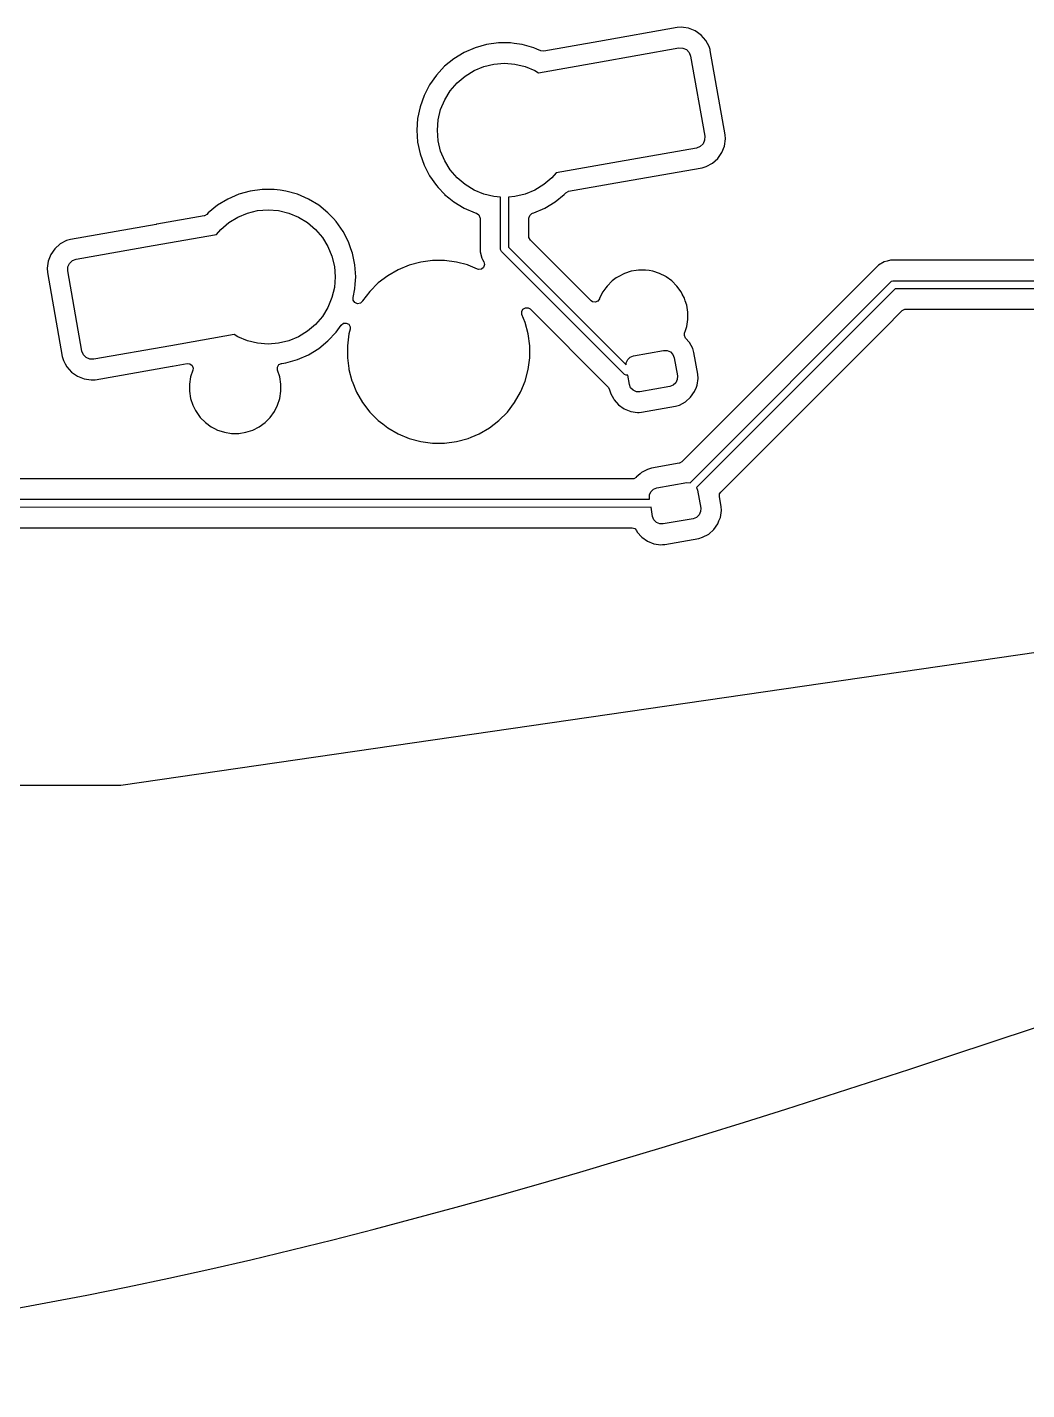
# Model space of a CAD drawing. Header units: millimetres. Extents: x 46 to 4458, y 59 to 1499.
# Drawn here: x 1852.74 to 1877.33, y 809.03 to 842.53 of the extents above; entities that cross this region are included whole.
import ezdxf

# ---------------------------------------------------------------- set-up
doc = ezdxf.new("R2010")
doc.units = ezdxf.units.MM
doc.layers.add('BLACK', color=7, linetype='Continuous')

msp = doc.modelspace()

# ---------------------------------------------------------------- linework, layer by layer
msp.add_spline([(1739.51188, 833.25441), (1780.27787, 825.93719), (1837.10984, 809.83915), (1902.0139, 825.65744), (1950.85196, 832.69492)], degree=3)
at = {"layer": 'BLACK', "linetype": 'Continuous'}
for p, q in [((1868.73056, 842.52384), (1866.79923, 842.18329)), ((1868.8336, 842.53134), (1868.73056, 842.52384)), ((1868.88485, 842.52384), (1868.8336, 842.53134)), ((1868.8336, 842.53134), (1868.8336, 842.53134)), ((1869.0072, 842.50592), (1868.88485, 842.52384)), ((1869.17024, 842.44114), (1869.0072, 842.50592)), ((1869.31395, 842.34052), (1869.17024, 842.44114)), ((1869.31395, 842.34051), (1869.31395, 842.34052)), ((1869.43058, 842.20945), (1869.31395, 842.34051)), ((1869.31395, 842.34051), (1869.31395, 842.34051)), ((1869.51385, 842.05503), (1869.43058, 842.20945)), ((1863.4881, 841.91067), (1863.23673, 841.75781)), ((1863.75793, 842.02787), (1863.4881, 841.91067)), ((1863.4881, 841.91067), (1863.4881, 841.91067)), ((1864.04122, 842.10724), (1863.75793, 842.02787)), ((1864.33268, 842.14731), (1864.04122, 842.10725)), ((1864.04122, 842.10725), (1864.04122, 842.10724)), ((1864.62688, 842.14731), (1864.33268, 842.14731)), ((1864.33268, 842.14731), (1864.33268, 842.14731)), ((1864.7207, 842.13441), (1864.62688, 842.14731)), ((1864.62688, 842.14731), (1864.62688, 842.14731)), ((1864.91833, 842.10725), (1864.7207, 842.13441)), ((1864.91834, 842.10725), (1864.91833, 842.10725)), ((1864.91834, 842.10724), (1864.91834, 842.10725)), ((1865.20162, 842.02787), (1864.91834, 842.10724)), ((1865.27549, 841.99579), (1865.20162, 842.02787)), ((1865.37426, 841.95288), (1865.27549, 841.99579)), ((1865.3757, 841.95227), (1865.37426, 841.95288)), ((1865.44514, 841.94453), (1865.3757, 841.95227)), ((1866.79923, 842.18329), (1865.44514, 841.94453)), ((1866.74936, 841.66628), (1868.76821, 842.02226)), ((1866.79923, 842.18329), (1866.79923, 842.18329)), ((1868.76821, 842.02226), (1868.86574, 842.02013)), ((1868.86574, 842.02013), (1868.95502, 841.98084)), ((1868.95502, 841.98084), (1869.02247, 841.91038)), ((1869.02247, 841.91038), (1869.05783, 841.81947)), ((1869.53497, 841.98057), (1869.51385, 842.05503)), ((1869.54204, 841.95562), (1869.53497, 841.98057)), ((1869.9067, 839.88751), (1869.54204, 841.95562)), ((1863.00852, 841.57214), (1862.80771, 841.35713)), ((1863.23673, 841.75781), (1863.00852, 841.57214)), ((1863.7307, 841.46697), (1863.9699, 841.56605)), ((1863.9699, 841.56605), (1864.22166, 841.62649)), ((1864.22166, 841.62649), (1864.47978, 841.64681)), ((1864.47978, 841.64681), (1864.7379, 841.62649)), ((1864.7379, 841.62649), (1864.98966, 841.56605)), ((1864.98966, 841.56605), (1865.22886, 841.46697)), ((1865.31604, 841.41354), (1866.74935, 841.66628)), ((1866.74935, 841.66628), (1866.74936, 841.66628)), ((1869.05783, 841.81947), (1869.40512, 839.84985)), ((1862.80771, 841.35713), (1862.63806, 841.11679)), ((1863.31305, 841.16353), (1863.50993, 841.33168)), ((1863.50993, 841.33168), (1863.7307, 841.46697)), ((1865.22886, 841.46697), (1865.31604, 841.41354)), ((1862.63806, 841.11678), (1862.50271, 840.85557)), ((1862.63806, 841.11679), (1862.63806, 841.11678)), ((1863.00962, 840.74589), (1863.1449, 840.96665)), ((1863.1449, 840.96665), (1863.31305, 841.16353)), ((1862.40418, 840.57835), (1862.34433, 840.29032)), ((1862.40419, 840.57837), (1862.40418, 840.57835)), ((1862.50271, 840.85557), (1862.40419, 840.57837)), ((1862.91054, 840.50668), (1863.00962, 840.74589)), ((1862.34433, 840.29032), (1862.32425, 839.99681)), ((1862.34433, 840.29032), (1862.34433, 840.29032)), ((1862.82978, 839.99681), (1862.85009, 840.25492)), ((1862.85009, 840.25492), (1862.91054, 840.50668)), ((1862.32425, 839.99681), (1862.34433, 839.70329)), ((1862.85009, 839.73869), (1862.82978, 839.99681)), ((1869.91421, 839.78446), (1869.9067, 839.88751)), ((1862.34433, 839.70329), (1862.34433, 839.70329)), ((1862.34433, 839.70329), (1862.40418, 839.41526)), ((1862.91054, 839.48693), (1862.85009, 839.73869)), ((1869.20233, 839.56024), (1867.28196, 839.22162)), ((1869.29325, 839.59559), (1869.20233, 839.56024)), ((1869.36371, 839.66304), (1869.29325, 839.59559)), ((1869.403, 839.75233), (1869.36371, 839.66304)), ((1869.40512, 839.84985), (1869.403, 839.75233)), ((1869.82401, 839.44783), (1869.88878, 839.61087)), ((1869.88878, 839.61087), (1869.91421, 839.78446)), ((1862.40418, 839.41526), (1862.40419, 839.41525)), ((1862.40419, 839.41525), (1862.50271, 839.13804)), ((1863.00962, 839.24772), (1862.91054, 839.48693)), ((1863.1449, 839.02696), (1863.00962, 839.24772)), ((1867.28196, 839.22162), (1865.75024, 838.95154)), ((1867.28196, 839.22162), (1867.28196, 839.22162)), ((1869.4379, 839.10421), (1869.59232, 839.18748)), ((1869.59232, 839.18748), (1869.72338, 839.30411)), ((1869.72338, 839.30411), (1869.82401, 839.44783)), ((1862.50271, 839.13804), (1862.63806, 838.87683)), ((1862.63806, 838.87683), (1862.63806, 838.87682)), ((1862.63806, 838.87682), (1862.80771, 838.63648)), ((1863.31305, 838.83008), (1863.1449, 839.02696)), ((1865.75024, 838.95154), (1865.64651, 838.83008)), ((1867.22114, 838.70268), (1869.33849, 839.07602)), ((1869.33849, 839.07602), (1869.4379, 839.10421)), ((1858.52022, 838.54323), (1858.22876, 838.50317)), ((1858.81441, 838.54323), (1858.52022, 838.54323)), ((1858.52022, 838.54323), (1858.52022, 838.54323)), ((1858.81442, 838.54323), (1858.81441, 838.54323)), ((1858.96014, 838.5232), (1858.81442, 838.54323)), ((1859.10587, 838.50317), (1858.96014, 838.5232)), ((1862.80771, 838.63648), (1862.85209, 838.58897)), ((1862.85209, 838.58897), (1863.00635, 838.42379)), ((1863.50993, 838.66193), (1863.31305, 838.83008)), ((1863.7307, 838.52664), (1863.50993, 838.66193)), ((1863.9699, 838.42756), (1863.7307, 838.52664)), ((1865.22886, 838.52664), (1864.98966, 838.42756)), ((1865.44963, 838.66193), (1865.22886, 838.52664)), ((1865.64651, 838.83008), (1865.44963, 838.66193)), ((1866.05585, 838.4972), (1867.22114, 838.70268)), ((1867.22114, 838.70268), (1867.22114, 838.70268)), ((1857.67564, 838.30659), (1857.42427, 838.15373)), ((1857.94547, 838.42379), (1857.67564, 838.30659)), ((1857.67564, 838.30659), (1857.67564, 838.30659)), ((1858.22876, 838.50317), (1857.94547, 838.42379)), ((1858.22876, 838.50317), (1858.22876, 838.50317)), ((1859.10588, 838.50317), (1859.10587, 838.50317)), ((1859.10587, 838.50317), (1859.10587, 838.50317)), ((1859.38916, 838.42379), (1859.10588, 838.50317)), ((1859.65899, 838.30659), (1859.38916, 838.42379)), ((1859.659, 838.30659), (1859.65899, 838.30659)), ((1859.91036, 838.15373), (1859.659, 838.30659)), ((1863.00635, 838.42379), (1863.00852, 838.42147)), ((1863.00852, 838.42147), (1863.10932, 838.33946)), ((1863.10932, 838.33946), (1863.23673, 838.23581)), ((1863.23673, 838.23581), (1863.23673, 838.23581)), ((1863.23673, 838.23581), (1863.23673, 838.2358)), ((1863.23673, 838.2358), (1863.4881, 838.08295)), ((1864.22166, 838.36712), (1863.9699, 838.42756)), ((1864.38086, 838.35459), (1864.22166, 838.36712)), ((1864.3817, 837.06667), (1864.38086, 838.35459)), ((1864.7379, 838.36712), (1864.57895, 838.35461)), ((1864.57895, 838.35461), (1864.57975, 837.12495)), ((1864.98966, 838.42756), (1864.7379, 838.36712)), ((1865.47265, 838.08367), (1865.72283, 838.23581)), ((1865.72283, 838.23581), (1865.95104, 838.42147)), ((1865.95104, 838.42147), (1865.98677, 838.45973)), ((1865.98677, 838.45973), (1866.04691, 838.49529)), ((1866.04691, 838.49529), (1866.05585, 838.4972)), ((1951.75979, 837.94995), (1855.04518, 823.88813)), ((1857.09124, 837.89233), (1855.92749, 837.68713)), ((1857.10018, 837.89425), (1857.09124, 837.89233)), ((1857.16033, 837.92981), (1857.10018, 837.89425)), ((1857.19606, 837.96806), (1857.16033, 837.92981)), ((1857.42427, 838.15373), (1857.19606, 837.96807)), ((1857.19606, 837.96807), (1857.19606, 837.96806)), ((1857.69747, 837.72761), (1857.91823, 837.86289)), ((1857.91823, 837.86289), (1858.15744, 837.96197)), ((1858.15744, 837.96197), (1858.4092, 838.02241)), ((1858.4092, 838.02241), (1858.66732, 838.04273)), ((1858.66732, 838.04273), (1858.92543, 838.02241)), ((1858.92543, 838.02241), (1859.17719, 837.96197)), ((1859.17719, 837.96197), (1859.4164, 837.86289)), ((1859.4164, 837.86289), (1859.63716, 837.72761)), ((1860.13857, 837.96807), (1859.91036, 838.15373)), ((1860.13857, 837.96806), (1860.13857, 837.96807)), ((1860.13858, 837.96806), (1860.13857, 837.96806)), ((1860.27109, 837.82617), (1860.13858, 837.96806)), ((1863.4881, 838.08295), (1863.4881, 838.08294)), ((1863.4881, 838.08294), (1863.75794, 837.96574)), ((1863.75794, 837.96574), (1863.78873, 837.95711)), ((1863.78873, 837.95711), (1863.84798, 837.92007)), ((1863.84798, 837.92007), (1863.87779, 837.85688)), ((1863.87779, 837.85688), (1863.87928, 837.83771)), ((1865.08028, 837.83771), (1865.09996, 837.90475)), ((1865.09996, 837.90475), (1865.15277, 837.9505)), ((1865.15277, 837.9505), (1865.17083, 837.95711)), ((1865.17083, 837.95711), (1865.20162, 837.96574)), ((1865.20162, 837.96574), (1865.47145, 838.08294)), ((1865.20162, 837.96574), (1865.20162, 837.96574)), ((1865.47145, 838.08294), (1865.47146, 838.08295)), ((1865.47146, 838.08295), (1865.47265, 838.08367)), ((1855.90983, 837.68401), (1853.80861, 837.31351)), ((1855.92596, 837.68686), (1855.90983, 837.68401)), ((1855.92749, 837.68713), (1855.92596, 837.68686)), ((1855.92596, 837.68686), (1855.92596, 837.68686)), ((1855.92749, 837.68713), (1855.92749, 837.68713)), ((1857.39685, 837.43799), (1857.50059, 837.55945)), ((1857.50059, 837.55945), (1857.69747, 837.72761)), ((1859.63716, 837.72761), (1859.83404, 837.55945)), ((1859.83404, 837.55945), (1860.00219, 837.36257)), ((1860.33938, 837.75305), (1860.27109, 837.82617)), ((1860.50903, 837.51271), (1860.33938, 837.75305)), ((1860.50904, 837.51271), (1860.50903, 837.51271)), ((1860.50904, 837.5127), (1860.50904, 837.51271)), ((1860.64439, 837.25149), (1860.50904, 837.5127)), ((1863.87928, 837.83771), (1863.87928, 837.17285)), ((1865.08028, 837.38628), (1865.08028, 837.83771)), ((1853.55477, 837.20205), (1853.42371, 837.08542)), ((1853.7092, 837.28532), (1853.55477, 837.20205)), ((1853.55477, 837.20205), (1853.55477, 837.20205)), ((1853.55477, 837.20205), (1853.55477, 837.20205)), ((1853.55477, 837.20205), (1853.55477, 837.20205)), ((1853.8086, 837.31351), (1853.7092, 837.28532)), ((1853.7092, 837.28532), (1853.7092, 837.28532)), ((1853.7092, 837.28532), (1853.7092, 837.28532)), ((1853.80861, 837.31351), (1853.8086, 837.31351)), ((1855.84052, 837.16357), (1857.39685, 837.43799)), ((1860.00219, 837.36257), (1860.13748, 837.14181)), ((1860.70341, 837.08542), (1860.64439, 837.25149)), ((1865.08311, 837.35992), (1865.08028, 837.38628)), ((1865.1166, 837.2986), (1865.08311, 837.35992)), ((1865.91317, 836.50202), (1865.1166, 837.2986)), ((1853.32308, 836.9417), (1853.25831, 836.77866)), ((1853.32309, 836.94171), (1853.32308, 836.9417)), ((1853.42371, 837.08542), (1853.32309, 836.94171)), ((1853.42371, 837.08542), (1853.42371, 837.08542)), ((1853.94476, 836.8293), (1855.84052, 837.16357)), ((1860.13748, 837.14181), (1860.23656, 836.90261)), ((1860.23656, 836.90261), (1860.297, 836.65084)), ((1860.74291, 836.97429), (1860.70341, 837.08542)), ((1860.74291, 836.97427), (1860.74291, 836.97429)), ((1860.78541, 836.76977), (1860.74291, 836.97427)), ((1863.87928, 837.17285), (1863.87928, 837.17283)), ((1863.87928, 837.17283), (1863.87928, 837.00713)), ((1863.87928, 837.00713), (1863.87928, 837.00713)), ((1863.87928, 837.00713), (1863.9202, 836.85439)), ((1863.9202, 836.85439), (1863.93901, 836.82181)), ((1864.39663, 837.03062), (1864.3817, 837.06667)), ((1864.40907, 837.01547), (1864.39663, 837.03062)), ((1867.43439, 833.99287), (1864.40907, 837.01547)), ((1864.57975, 837.12495), (1867.47388, 834.23343)), ((1853.25831, 836.77866), (1853.23288, 836.60507)), ((1853.23288, 836.60507), (1853.24039, 836.50203)), ((1853.74197, 836.53968), (1853.7441, 836.6372)), ((1854.08927, 834.57007), (1853.74197, 836.53968)), ((1853.7441, 836.6372), (1853.78339, 836.72649)), ((1853.78339, 836.72649), (1853.85385, 836.79394)), ((1853.85385, 836.79394), (1853.94476, 836.8293)), ((1860.297, 836.65084), (1860.31732, 836.39273)), ((1860.80276, 836.68624), (1860.78541, 836.76977)), ((1860.82284, 836.39273), (1860.80276, 836.68624)), ((1861.86569, 836.57017), (1861.61091, 836.42308)), ((1861.86571, 836.57018), (1861.86569, 836.57017)), ((1862.13751, 836.68276), (1861.86571, 836.57018)), ((1862.4217, 836.75891), (1862.13751, 836.68276)), ((1862.71338, 836.79731), (1862.4217, 836.75891)), ((1862.71339, 836.79732), (1862.71338, 836.79731)), ((1863.00761, 836.79732), (1862.71339, 836.79732)), ((1862.71339, 836.79732), (1862.71339, 836.79732)), ((1863.00762, 836.79731), (1863.00761, 836.79732)), ((1863.00761, 836.79732), (1863.00761, 836.79732)), ((1863.2993, 836.75891), (1863.00762, 836.79731)), ((1863.57053, 836.68624), (1863.2993, 836.75891)), ((1863.2993, 836.75891), (1863.2993, 836.75891)), ((1863.2993, 836.75891), (1863.2993, 836.75891)), ((1863.58349, 836.68276), (1863.57053, 836.68624)), ((1863.81879, 836.5853), (1863.58349, 836.68276)), ((1863.84277, 836.57811), (1863.81879, 836.5853)), ((1863.91232, 836.58475), (1863.84277, 836.57811)), ((1863.96724, 836.62794), (1863.91232, 836.58475)), ((1863.93901, 836.82181), (1863.93902, 836.82181)), ((1863.93902, 836.82181), (1863.97363, 836.76186)), ((1863.9901, 836.69396), (1863.96724, 836.62794)), ((1863.97363, 836.76186), (1863.9901, 836.69396)), ((1867.59977, 836.53283), (1867.43128, 836.47809)), ((1867.71642, 836.55131), (1867.59977, 836.53283)), ((1867.77474, 836.56055), (1867.71642, 836.55131)), ((1867.9519, 836.56055), (1867.77474, 836.56055)), ((1868.03939, 836.54669), (1867.9519, 836.56055)), ((1868.12688, 836.53283), (1868.03939, 836.54669)), ((1868.29536, 836.47809), (1868.12688, 836.53283)), ((1873.68278, 836.68216), (1868.84439, 831.84378)), ((1873.8197, 836.76122), (1873.68278, 836.68217)), ((1873.68278, 836.68217), (1873.68278, 836.68216)), ((1873.81971, 836.76122), (1873.8197, 836.76122)), ((1873.89607, 836.78168), (1873.81971, 836.76122)), ((1873.97244, 836.80215), (1873.89607, 836.78168)), ((1874.13055, 836.80215), (1873.97244, 836.80215)), ((1874.13815, 836.80215), (1874.13055, 836.80215)), ((1874.13816, 836.80215), (1874.13815, 836.80215)), ((1898.1153, 836.80215), (1874.13816, 836.80215)), ((1853.24039, 836.50203), (1853.60505, 834.43392)), ((1860.31732, 836.39273), (1860.297, 836.13461)), ((1860.80276, 836.09922), (1860.8109, 836.21819)), ((1860.8109, 836.21819), (1860.82284, 836.39273)), ((1861.37748, 836.24396), (1861.16945, 836.03593)), ((1861.37749, 836.24397), (1861.37748, 836.24396)), ((1861.61089, 836.42306), (1861.37749, 836.24397)), ((1861.61091, 836.42308), (1861.61089, 836.42306)), ((1866.61045, 835.80474), (1865.91317, 836.50202)), ((1867.00484, 836.16826), (1866.97236, 836.12356)), ((1867.13011, 836.29353), (1867.00484, 836.16827)), ((1867.00484, 836.16827), (1867.00484, 836.16826)), ((1867.00484, 836.16826), (1867.00484, 836.16826)), ((1867.23001, 836.36611), (1867.13011, 836.29353)), ((1867.13011, 836.29353), (1867.13011, 836.29353)), ((1867.13011, 836.29353), (1867.13011, 836.29353)), ((1867.27343, 836.39766), (1867.23001, 836.36611)), ((1867.43128, 836.47809), (1867.27343, 836.39766)), ((1867.43128, 836.47809), (1867.43128, 836.47809)), ((1868.29537, 836.47809), (1868.29536, 836.47809)), ((1868.4487, 836.39996), (1868.29537, 836.47809)), ((1868.45321, 836.39766), (1868.4487, 836.39996)), ((1868.59654, 836.29353), (1868.45321, 836.39766)), ((1868.72181, 836.16826), (1868.59654, 836.29353)), ((1868.82594, 836.02494), (1868.72181, 836.16826)), ((1869.04368, 831.33276), (1873.98078, 836.27236)), ((1873.98078, 836.27236), (1873.99594, 836.28479)), ((1873.99594, 836.28479), (1874.03198, 836.29972)), ((1874.03198, 836.29972), (1898.53507, 836.3016)), ((1860.23656, 835.88285), (1860.13748, 835.64364)), ((1860.297, 836.13461), (1860.23656, 835.88285)), ((1860.75793, 835.88347), (1860.80276, 836.09922)), ((1860.76216, 835.81769), (1860.75793, 835.88347)), ((1861.16945, 836.03593), (1860.99035, 835.80252)), ((1861.16945, 836.03593), (1861.16945, 836.03593)), ((1866.81606, 835.85411), (1866.77662, 835.79643)), ((1866.82028, 835.86709), (1866.81606, 835.85411)), ((1866.90071, 836.02494), (1866.82028, 835.86709)), ((1866.97236, 836.12356), (1866.90071, 836.02494)), ((1868.85401, 835.96984), (1868.82594, 836.02494)), ((1868.90637, 835.86709), (1868.85401, 835.96984)), ((1868.92735, 835.80251), (1868.90637, 835.86709)), ((1868.90637, 835.86709), (1868.90637, 835.86709)), ((1874.09022, 836.10165), (1869.20405, 831.21301)), ((1898.57, 836.10352), (1874.09022, 836.10165)), ((1860.13748, 835.64364), (1860.00219, 835.42288)), ((1860.80268, 835.76078), (1860.76216, 835.81769)), ((1860.86755, 835.73481), (1860.80268, 835.76078)), ((1860.93615, 835.74803), (1860.86755, 835.73481)), ((1860.98672, 835.79624), (1860.93615, 835.74803)), ((1860.99034, 835.8025), (1860.98672, 835.79624)), ((1860.99035, 835.80252), (1860.99034, 835.8025)), ((1864.90291, 835.53844), (1864.93419, 835.60092)), ((1864.91038, 835.46897), (1864.90291, 835.53844)), ((1864.93419, 835.60092), (1864.99428, 835.63657)), ((1864.99428, 835.63657), (1865.0641, 835.63407)), ((1865.0641, 835.63407), (1865.11262, 835.6041)), ((1865.11262, 835.6041), (1867.03164, 833.68508)), ((1866.64342, 835.78115), (1866.61045, 835.80474)), ((1866.71227, 835.76923), (1866.64342, 835.78115)), ((1866.77662, 835.79643), (1866.71227, 835.76923)), ((1868.96111, 835.6986), (1868.92735, 835.80251)), ((1868.98882, 835.52363), (1868.96111, 835.6986)), ((1868.98882, 835.34647), (1868.98882, 835.52363)), ((1873.81611, 835.11702), (1874.26391, 835.56483)), ((1874.26391, 835.56483), (1874.32523, 835.59831)), ((1874.32523, 835.59831), (1874.35159, 835.60115)), ((1874.35159, 835.60115), (1898.10266, 835.60115)), ((1859.83404, 835.226), (1859.63716, 835.05785)), ((1860.00219, 835.42288), (1859.83404, 835.226)), ((1860.33938, 835.0324), (1860.46379, 835.20865)), ((1860.46379, 835.20865), (1860.51853, 835.25207)), ((1860.51853, 835.25207), (1860.58806, 835.259)), ((1860.58806, 835.259), (1860.65029, 835.22724)), ((1860.65029, 835.22724), (1860.68548, 835.16688)), ((1860.68548, 835.16688), (1860.68487, 835.10505)), ((1864.99035, 835.2759), (1864.91038, 835.46897)), ((1865.0665, 834.99172), (1864.99035, 835.2759)), ((1868.92985, 835.07529), (1868.96111, 835.17149)), ((1868.96111, 835.17149), (1868.98882, 835.34647)), ((1857.83105, 834.97599), (1856.27464, 834.70155)), ((1857.91823, 834.92257), (1857.83105, 834.97599)), ((1858.15744, 834.82348), (1857.91823, 834.92257)), ((1859.4164, 834.92257), (1859.17719, 834.82348)), ((1859.63716, 835.05785), (1859.4164, 834.92257)), ((1860.13858, 834.81739), (1860.33938, 835.0324)), ((1860.6545, 834.99172), (1860.6161, 834.70003)), ((1860.68487, 835.10505), (1860.6545, 834.99172)), ((1860.6545, 834.99172), (1860.6545, 834.99172)), ((1865.1049, 834.70002), (1865.0665, 834.99172)), ((1868.90457, 834.95395), (1868.90914, 835.01153)), ((1868.93443, 834.89078), (1868.90457, 834.95395)), ((1868.90914, 835.01153), (1868.92985, 835.07529)), ((1869.03153, 834.78168), (1868.93443, 834.89078)), ((1869.79891, 831.09982), (1873.81611, 835.11702)), ((1854.12462, 834.47915), (1854.08927, 834.57007)), ((1856.27464, 834.70155), (1854.37888, 834.36728)), ((1858.4092, 834.76304), (1858.15744, 834.82348)), ((1858.66732, 834.74273), (1858.4092, 834.76304)), ((1858.92543, 834.76304), (1858.66732, 834.74273)), ((1859.17719, 834.82348), (1858.92543, 834.76304)), ((1859.659, 834.47887), (1859.91037, 834.63173)), ((1859.91037, 834.63173), (1860.13858, 834.81739)), ((1860.6161, 834.70003), (1860.6161, 834.70002)), ((1860.6161, 834.70002), (1860.6161, 834.40582)), ((1865.1049, 834.40581), (1865.1049, 834.70002)), ((1867.65551, 834.45406), (1868.39412, 834.5843)), ((1868.39412, 834.5843), (1868.48189, 834.58238)), ((1868.48189, 834.58238), (1868.56225, 834.54702)), ((1868.56225, 834.54702), (1868.62295, 834.48361)), ((1869.11202, 834.6324), (1869.03153, 834.78168)), ((1869.13927, 834.53631), (1869.11202, 834.6324)), ((1869.23421, 833.99792), (1869.13927, 834.53631)), ((1853.60505, 834.43392), (1853.60506, 834.4339)), ((1853.60506, 834.4339), (1853.63324, 834.33451)), ((1853.63324, 834.33451), (1853.63324, 834.33451)), ((1853.63324, 834.33451), (1853.63325, 834.3345)), ((1853.63325, 834.3345), (1853.67544, 834.25625)), ((1853.67544, 834.25625), (1853.71651, 834.18008)), ((1853.71651, 834.18008), (1853.83315, 834.04902)), ((1854.19208, 834.40869), (1854.12462, 834.47915)), ((1854.28136, 834.36941), (1854.19208, 834.40869)), ((1854.37888, 834.36728), (1854.28136, 834.36941)), ((1854.41654, 833.8657), (1856.30907, 834.1994)), ((1856.30907, 834.1994), (1856.30909, 834.1994)), ((1856.30909, 834.1994), (1856.31439, 834.20034)), ((1856.31439, 834.20034), (1856.3144, 834.20034)), ((1856.3144, 834.20034), (1856.67541, 834.264)), ((1856.67541, 834.264), (1856.74485, 834.25625)), ((1856.74485, 834.25625), (1856.79908, 834.2122)), ((1856.79908, 834.2122), (1856.82088, 834.14582)), ((1858.89748, 834.17649), (1858.93356, 834.23632)), ((1858.89948, 834.10665), (1858.89748, 834.17649)), ((1858.93356, 834.23632), (1858.99626, 834.26715)), ((1858.99626, 834.26715), (1859.00051, 834.26781)), ((1859.00051, 834.26781), (1859.10587, 834.28229)), ((1859.10587, 834.28229), (1859.38916, 834.36166)), ((1859.38916, 834.36166), (1859.659, 834.47887)), ((1860.6161, 834.40582), (1860.6161, 834.4058)), ((1860.6161, 834.4058), (1860.65096, 834.14102)), ((1865.0665, 834.11412), (1865.1049, 834.40581)), ((1867.47388, 834.23343), (1867.47492, 834.28118)), ((1867.47492, 834.28118), (1867.51028, 834.36153)), ((1867.51028, 834.36153), (1867.57369, 834.42224)), ((1867.57369, 834.42224), (1867.65551, 834.45406)), ((1868.62295, 834.48361), (1868.65477, 834.40179)), ((1868.65477, 834.40179), (1868.73291, 833.95862)), ((1853.83315, 834.04902), (1853.97686, 833.94839)), ((1853.97686, 833.94839), (1854.1399, 833.88362)), ((1854.1399, 833.88362), (1854.1399, 833.88362)), ((1854.1399, 833.88362), (1854.1399, 833.88362)), ((1854.1399, 833.88362), (1854.31349, 833.85819)), ((1854.31349, 833.85819), (1854.41654, 833.8657)), ((1856.75989, 833.93434), (1856.73218, 833.75936)), ((1856.81487, 834.10356), (1856.75989, 833.93434)), ((1856.82088, 834.14582), (1856.81487, 834.10356)), ((1858.90072, 834.10283), (1858.89948, 834.10665)), ((1858.90072, 834.10282), (1858.90072, 834.10283)), ((1858.95546, 833.93434), (1858.90072, 834.10282)), ((1858.98318, 833.75936), (1858.95546, 833.93434)), ((1860.65096, 834.14102), (1860.6545, 834.11412)), ((1860.6545, 834.11412), (1860.72838, 833.83841)), ((1860.72838, 833.83841), (1860.73065, 833.82992)), ((1860.73065, 833.82992), (1860.84323, 833.55812)), ((1864.88388, 833.57288), (1864.99035, 833.82992)), ((1864.99035, 833.82993), (1865.0665, 834.11412)), ((1864.99035, 833.82992), (1864.99035, 833.82993)), ((1864.99035, 833.82992), (1864.99035, 833.82992)), ((1867.47044, 833.97794), (1867.43439, 833.99287)), ((1867.48995, 833.97601), (1867.47044, 833.97794)), ((1867.51132, 833.97608), (1867.48995, 833.97601)), ((1867.55114, 833.75024), (1867.51132, 833.97608)), ((1868.731, 833.87085), (1868.69564, 833.7905)), ((1868.73291, 833.95862), (1868.731, 833.87085)), ((1869.21688, 833.7305), (1869.24146, 833.89831)), ((1869.24146, 833.89831), (1869.23421, 833.99792)), ((1856.73218, 833.75936), (1856.73218, 833.5822)), ((1856.73218, 833.5822), (1856.75989, 833.40723)), ((1858.95546, 833.40723), (1858.98318, 833.5822)), ((1858.98318, 833.5822), (1858.98318, 833.75936)), ((1860.84323, 833.55812), (1860.84324, 833.55811)), ((1860.84324, 833.55811), (1860.99034, 833.30333)), ((1864.73066, 833.30332), (1864.87776, 833.55811)), ((1864.87776, 833.55811), (1864.88388, 833.57288)), ((1867.03164, 833.68508), (1867.06513, 833.62376)), ((1867.06513, 833.62376), (1867.06608, 833.61893)), ((1867.06608, 833.61893), (1867.06664, 833.61572)), ((1867.06664, 833.61572), (1867.06665, 833.61572)), ((1867.06665, 833.61572), (1867.09389, 833.51964)), ((1867.09389, 833.51964), (1867.09389, 833.51963)), ((1867.09389, 833.51963), (1867.09389, 833.51963)), ((1867.09389, 833.51963), (1867.15736, 833.40194)), ((1867.58296, 833.66842), (1867.55114, 833.75024)), ((1867.64367, 833.60501), (1867.58296, 833.66842)), ((1867.72403, 833.56965), (1867.64367, 833.60501)), ((1867.8118, 833.56773), (1867.72403, 833.56965)), ((1868.5504, 833.69797), (1867.8118, 833.56773)), ((1868.63222, 833.72979), (1868.5504, 833.69797)), ((1868.69564, 833.7905), (1868.63222, 833.72979)), ((1869.05699, 833.43396), (1869.15427, 833.57288)), ((1869.15427, 833.5729), (1869.19884, 833.68508)), ((1869.15427, 833.57289), (1869.15427, 833.5729)), ((1869.15427, 833.57288), (1869.15427, 833.57289)), ((1869.19884, 833.68508), (1869.21688, 833.7305)), ((1856.75989, 833.40723), (1856.81463, 833.23874)), ((1856.81463, 833.23874), (1856.81463, 833.23874)), ((1856.81463, 833.23874), (1856.88163, 833.10726)), ((1858.82029, 833.08089), (1858.90072, 833.23874)), ((1858.90072, 833.23874), (1858.95546, 833.40723)), ((1860.99034, 833.30333), (1860.99035, 833.30331)), ((1860.99035, 833.30331), (1861.16945, 833.06991)), ((1864.55155, 833.0699), (1864.73066, 833.30332)), ((1867.15736, 833.40194), (1867.17439, 833.37035)), ((1867.17439, 833.37035), (1867.28713, 833.24366)), ((1867.28713, 833.24366), (1867.28713, 833.24366)), ((1867.28713, 833.24366), (1867.42606, 833.14638)), ((1867.8511, 833.06644), (1868.68492, 833.21347)), ((1868.68492, 833.21347), (1868.78102, 833.24072)), ((1868.78102, 833.24072), (1868.9303, 833.32121)), ((1868.9303, 833.32121), (1869.05699, 833.43396)), ((1856.88163, 833.10726), (1856.89506, 833.08089)), ((1856.89506, 833.08089), (1856.99919, 832.93757)), ((1856.99919, 832.93757), (1857.12446, 832.8123)), ((1858.59089, 832.8123), (1858.71616, 832.93757)), ((1858.71616, 832.93757), (1858.82029, 833.08089)), ((1861.16945, 833.06991), (1861.16945, 833.0699)), ((1861.16945, 833.0699), (1861.37748, 832.86187)), ((1861.37748, 832.86187), (1861.37749, 832.86186)), ((1861.37749, 832.86186), (1861.48675, 832.77802)), ((1864.1101, 832.68276), (1864.34351, 832.86187)), ((1864.34351, 832.86187), (1864.55155, 833.0699)), ((1867.42606, 833.14638), (1867.42606, 833.14638)), ((1867.42606, 833.14638), (1867.58367, 833.08376)), ((1867.58367, 833.08376), (1867.75148, 833.05918)), ((1867.75148, 833.05918), (1867.7953, 833.06238)), ((1867.75148, 833.05918), (1867.75148, 833.05919)), ((1867.75148, 833.05919), (1867.75148, 833.05918)), ((1867.7953, 833.06238), (1867.8511, 833.06644)), ((1857.12446, 832.8123), (1857.26779, 832.70817)), ((1857.26779, 832.70817), (1857.34521, 832.66872)), ((1857.34521, 832.66872), (1857.42563, 832.62774)), ((1857.42563, 832.62774), (1857.42564, 832.62774)), ((1857.42564, 832.62774), (1857.50853, 832.60081)), ((1857.50853, 832.60081), (1857.59412, 832.573)), ((1857.59412, 832.573), (1857.7691, 832.54528)), ((1857.7691, 832.54528), (1857.7691, 832.54528)), ((1857.7691, 832.54528), (1857.94626, 832.54528)), ((1857.94626, 832.54528), (1858.12123, 832.573)), ((1857.94626, 832.54528), (1857.94626, 832.54528)), ((1858.12123, 832.573), (1858.28972, 832.62774)), ((1858.28972, 832.62774), (1858.44757, 832.70817)), ((1858.44757, 832.70817), (1858.59089, 832.8123)), ((1861.48675, 832.77802), (1861.6109, 832.68276)), ((1861.6109, 832.68276), (1861.61091, 832.68276)), ((1861.61091, 832.68276), (1861.86569, 832.53566)), ((1861.86569, 832.53566), (1861.86571, 832.53565)), ((1861.86571, 832.53565), (1862.13751, 832.42307)), ((1863.65985, 832.4547), (1863.85529, 832.53565)), ((1863.85529, 832.53565), (1863.8553, 832.53565)), ((1863.8553, 832.53565), (1864.1101, 832.68276)), ((1863.8553, 832.53565), (1863.8553, 832.53565)), ((1862.13751, 832.42307), (1862.13751, 832.42307)), ((1862.13751, 832.42307), (1862.13751, 832.42307)), ((1862.13751, 832.42307), (1862.4217, 832.34692)), ((1862.4217, 832.34692), (1862.71339, 832.30852)), ((1862.71339, 832.30852), (1862.7134, 832.30852)), ((1862.7134, 832.30852), (1863.0076, 832.30852)), ((1863.0076, 832.30852), (1863.00761, 832.30852)), ((1863.00761, 832.30852), (1863.2993, 832.34692)), ((1863.2993, 832.34692), (1863.58349, 832.42307)), ((1863.58349, 832.42307), (1863.65985, 832.4547)), ((1868.84439, 831.84378), (1868.78306, 831.81029)), ((1867.81605, 831.55194), (1867.72197, 831.46821)), ((1867.84866, 831.58095), (1867.81605, 831.55194)), ((1867.99794, 831.66145), (1867.84866, 831.58095)), ((1868.09403, 831.68869), (1867.99794, 831.66145)), ((1867.99794, 831.66145), (1867.99794, 831.66145)), ((1868.77824, 831.80934), (1868.09403, 831.6887)), ((1868.09403, 831.6887), (1868.09403, 831.68869)), ((1868.78306, 831.81029), (1868.77824, 831.80934)), ((1867.62934, 831.42665), (1837.69053, 831.42665)), ((1867.6627, 831.43122), (1867.62934, 831.42665)), ((1867.71575, 831.46433), (1867.6627, 831.43122)), ((1867.71657, 831.4634), (1867.71575, 831.46433)), ((1867.72196, 831.4682), (1867.71657, 831.4634)), ((1867.72197, 831.46821), (1867.72196, 831.4682)), ((1868.08331, 831.11167), (1868.14673, 831.17238)), ((1868.14673, 831.17238), (1868.22855, 831.20419)), ((1868.22855, 831.20419), (1868.96716, 831.33443)), ((1868.96716, 831.33443), (1869.04368, 831.33276)), ((1869.20405, 831.21301), (1869.22781, 831.15192)), ((1869.22781, 831.15192), (1869.30595, 830.70876)), ((1837.39082, 830.92425), (1868.04911, 830.92611)), ((1868.04604, 830.94354), (1868.04796, 831.03131)), ((1868.04911, 830.92611), (1868.04604, 830.94354)), ((1868.04796, 831.03131), (1868.08331, 831.11167)), ((1869.76447, 830.99061), (1869.77222, 831.06005)), ((1869.76599, 830.98203), (1869.76447, 830.99061)), ((1869.80724, 830.74806), (1869.76599, 830.98203)), ((1869.77222, 831.06005), (1869.79891, 831.09982)), ((1868.08404, 830.72803), (1837.39049, 830.72617)), ((1868.12418, 830.50038), (1868.08404, 830.72803)), ((1868.156, 830.41856), (1868.12418, 830.50038)), ((1869.20526, 830.47992), (1869.12344, 830.4481)), ((1869.26868, 830.54063), (1869.20526, 830.47992)), ((1869.30404, 830.62099), (1869.26868, 830.54063)), ((1869.30595, 830.70876), (1869.30404, 830.62099)), ((1869.75473, 830.39206), (1869.78992, 830.48063)), ((1869.78992, 830.48063), (1869.8145, 830.64844)), ((1869.8145, 830.64844), (1869.80724, 830.74806)), ((1837.69053, 830.22565), (1867.6167, 830.22565)), ((1867.6167, 830.22565), (1867.68374, 830.20596)), ((1867.68374, 830.20596), (1867.72585, 830.1605)), ((1867.72585, 830.1605), (1867.7288, 830.15503)), ((1867.7288, 830.15503), (1867.74742, 830.12049)), ((1868.21671, 830.35514), (1868.156, 830.41856)), ((1868.29707, 830.31978), (1868.21671, 830.35514)), ((1868.38484, 830.31787), (1868.29707, 830.31978)), ((1869.12344, 830.4481), (1868.38484, 830.31787)), ((1869.50333, 830.07134), (1869.63003, 830.18409)), ((1869.63003, 830.18409), (1869.7273, 830.32302)), ((1869.7273, 830.32302), (1869.72731, 830.32303)), ((1869.72731, 830.32303), (1869.75473, 830.39206)), ((1869.72731, 830.32303), (1869.72731, 830.32303)), ((1867.74742, 830.12049), (1867.86017, 829.99379)), ((1867.86017, 829.99379), (1867.86017, 829.99379)), ((1867.86017, 829.99379), (1867.9991, 829.89652)), ((1867.9991, 829.89652), (1867.9991, 829.89652)), ((1867.9991, 829.89652), (1868.15671, 829.8339)), ((1868.15671, 829.8339), (1868.32452, 829.80932)), ((1868.32452, 829.80932), (1868.36834, 829.81251)), ((1868.32452, 829.80932), (1868.32452, 829.80932)), ((1868.32452, 829.80932), (1868.32452, 829.80932)), ((1868.36834, 829.81251), (1868.42414, 829.81658)), ((1868.42414, 829.81658), (1869.25796, 829.9636)), ((1869.25796, 829.9636), (1869.35405, 829.99085)), ((1869.35405, 829.99085), (1869.50333, 830.07134)), ((1855.02734, 823.88684), (1822.99651, 823.88841)), ((1855.04518, 823.88813), (1855.02734, 823.88684))]:
    msp.add_line(p, q, dxfattribs=at)

doc.saveas('drawing.dxf')
